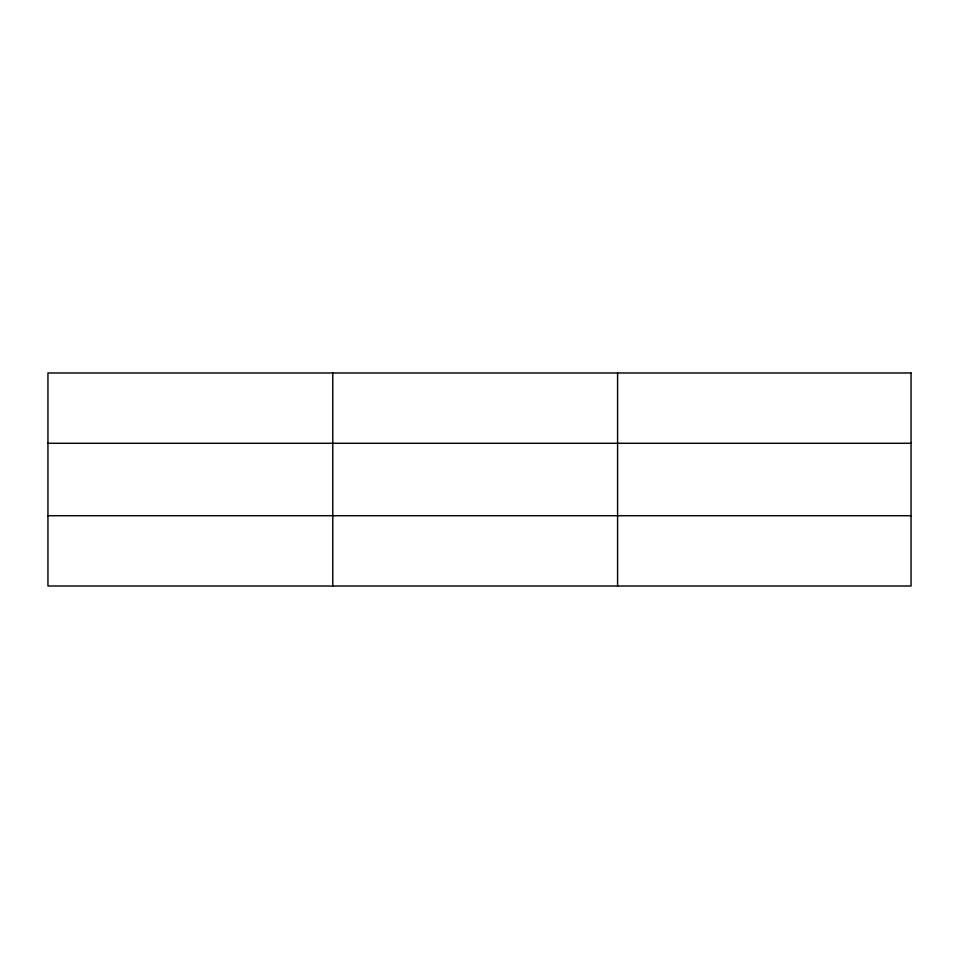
<?xml version="1.0" encoding="UTF-8"?>
<svg xmlns="http://www.w3.org/2000/svg" width="959" height="959" viewBox="0 0 959 959"><rect width="100%" height="100%" fill="white"/><g stroke="black" fill="none" stroke-linecap="round" stroke-linejoin="round"><path stroke-width="1.44" d="M332.773 372.991L332.773 586.009M617.596 372.991L617.596 586.009M47.95 443.286L911.05 443.286M47.95 515.714L911.05 515.714M911.05 372.991L911.05 586.009L47.95 586.009L47.95 372.991L911.05 372.991"/></g></svg>
